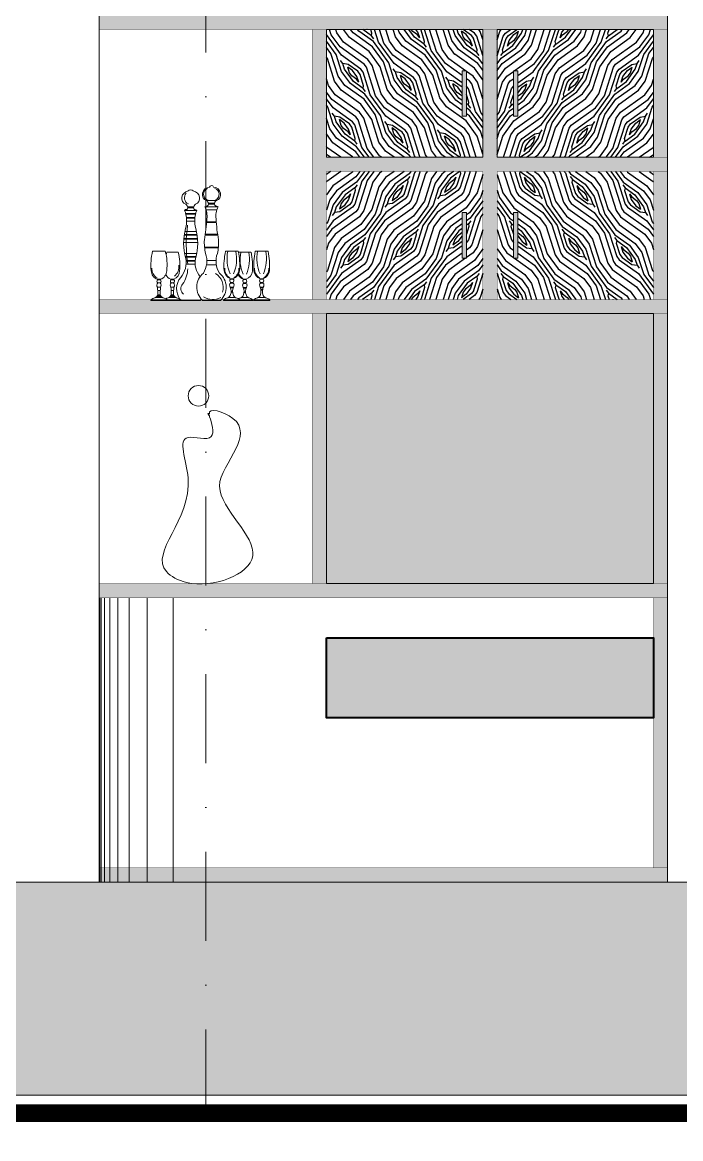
# Model space of a CAD drawing. Header units: millimetres. Extents: x 615730 to 2792744, y 139412 to 597571.
# Drawn here: x 1416297 to 1418150, y 290023 to 293165 of the extents above; entities that cross this region are included whole.
import ezdxf

# ---------------------------------------------------------------- set-up
doc = ezdxf.new("R2010")
doc.units = ezdxf.units.MM
doc.header["$MEASUREMENT"] = 0
doc.linetypes.add('DASHDOT', pattern=[1, 0.5, -0.25, 0, -0.25])
doc.layers.get('0').update_dxf_attribs({"lineweight": 5})
for name, color, linetype, lineweight in [('5-020', 5, 'Continuous', 15), ('HATCH', 42, 'Continuous', 5), ('NETNGOAITUONG', 1, 'Continuous', 40), ('NKT', 8, 'Continuous', 0), ('thay', 7, 'Continuous', 15), ('TIM TRUC', 149, 'DASHDOT', 9), ('vat dung', 147, 'Continuous', 9), ('VLIEU', 250, 'Continuous', 9)]:
    doc.layers.add(name, color=color, linetype=linetype, lineweight=lineweight)
doc.layers.add('H', color=252, linetype='Continuous')
doc.layers.add('noi that', color=29, linetype='Continuous')

# ---------------------------------------------------------------- blocks, each defined once
blk = doc.blocks.new('t')
at = {"layer": 'VLIEU', "ltscale": 10}
h = blk.add_hatch(color=254, dxfattribs=at)
h.set_gradient(color1=(227, 225, 222), color2=(194, 190, 183), one_color=1, tint=0.74)
h.paths.add_polyline_path([(680996.6, 290123.3), (681436.5, 290123.3), (681436.5, 289763.3), (681476.5, 289763.3), (681476.5, 290123.3), (681956.4, 290123.3), (681956.4, 290163.3), (681476.5, 290163.3), (681476.5, 290523.3), (681436.5, 290523.3), (681436.5, 290163.3), (680996.6, 290163.3), (680996.6, 290523.3), (680956.6, 290523.3), (680956.6, 289763.3), (680996.6, 289763.3)])
at = {"layer": 'noi that', "ltscale": 10, "const_width": 1}
blk.add_lwpolyline([(680996.6, 290123.3), (681436.5, 290123.3), (681436.5, 289763.3), (681476.5, 289763.3), (681476.5, 290123.3), (681956.4, 290123.3), (681956.4, 290163.3), (681476.5, 290163.3), (681476.5, 290523.3), (681436.5, 290523.3), (681436.5, 290163.3), (680996.6, 290163.3), (680996.6, 290523.3), (680956.6, 290523.3), (680956.6, 289763.3), (680996.6, 289763.3)], close=True, dxfattribs=at)
blk = doc.blocks.new('A$C094E23C0')
for p, q in [((95.2, 253.8), (129.5, 253.8)), ((103.9, 264.1), (120.8, 264.1)), ((104.5, 261.1), (120.3, 261.1)), ((152.5, 263.6), (189.4, 263.6)), ((155.7, 255.8), (186.3, 255.8)), ((157, 281.3), (184.9, 281.3)), ((162.3, 274.2), (179.6, 274.2)), ((163, 271.1), (179, 271.1)), ((98.2, 244.8), (126.5, 244.8)), ((98.7, 243), (126.1, 243)), ((100.4, 233.9), (124.4, 233.9)), ((100.6, 232.1), (124.2, 232.1)), ((101, 223.1), (123.8, 223.1)), ((157.6, 221.9), (184.3, 221.9)), ((96.1, 194.5), (128.7, 194.5)), ((157.4, 219.5), (184.5, 219.5)), ((92.6, 163.8), (132.2, 163.8)), ((92.9, 172.8), (131.9, 172.8)), ((93.1, 174.6), (131.7, 174.6)), ((94.1, 183.7), (130.7, 183.7)), ((94.4, 185.5), (130.4, 185.5)), ((153.3, 184.3), (188.6, 184.3)), ((153.7, 186.7), (188.2, 186.7)), ((5.4, 138.7), (41.1, 138.7)), ((45, 136), (77, 136)), ((95.6, 132.7), (129.2, 132.7)), ((151.4, 150.6), (190.5, 150.6)), ((151.7, 148.2), (190.3, 148.2)), ((210.4, 138.7), (246.1, 138.7)), ((247.2, 135.9), (282.1, 135.9)), ((294.3, 138.7), (330, 138.7)), ((97.8, 123.7), (127, 123.7)), ((98.3, 121.9), (126.5, 121.9)), ((99.8, 102), (125, 102)), ((99.9, 112.9), (124.9, 112.9)), ((100, 111), (124.8, 111)), ((157.1, 100.7), (184.8, 100.7)), ((158, 112.7), (184, 112.7)), ((18.8, 37.4), (27.7, 37.4)), ((19, 58.7), (27.5, 58.7)), ((19.9, 49.5), (26.6, 49.5)), ((56.5, 37.4), (65.4, 37.4)), ((56.7, 58.7), (65.2, 58.7)), ((57.7, 49.5), (64.3, 49.5)), ((223.8, 37.4), (232.7, 37.4)), ((224.3, 61.3), (232.3, 61.3)), ((224.3, 60.1), (232.3, 60.1)), ((224.5, 35.6), (232, 35.6)), ((224.9, 51), (231.6, 51)), ((224.9, 49.2), (231.6, 49.2)), ((231.6, 51), (231.6, 49.2)), ((260.3, 36.6), (269.1, 36.6)), ((260.8, 60.1), (268.6, 60.1)), ((260.8, 58.9), (268.6, 58.9)), ((261, 34.9), (268.4, 34.9)), ((261.4, 50), (268, 50)), ((261.4, 48.2), (268, 48.2)), ((268, 50), (268, 48.2)), ((307.8, 37.4), (316.7, 37.4)), ((308.2, 61.3), (316.2, 61.3)), ((308.2, 60.1), (316.2, 60.1)), ((308.4, 35.6), (316, 35.6)), ((308.9, 51), (315.6, 51)), ((308.9, 49.2), (315.6, 49.2)), ((315.6, 51), (315.6, 49.2)), ((0, 2.1), (46.6, 2.1)), ((14.1, 9), (32.5, 9)), ((15.8, 10.2), (30.7, 10.2)), ((17.1, 11.4), (29.5, 11.4)), ((18, 12.6), (28.5, 12.6)), ((19.1, 14.6), (27.5, 14.6)), ((19.7, 16.5), (26.9, 16.5)), ((19.8, 28.1), (26.8, 28.1)), ((37.7, 2.1), (84.3, 2.1)), ((51.8, 9), (70.2, 9)), ((53.6, 10.2), (68.4, 10.2)), ((54.8, 11.4), (67.2, 11.4)), ((55.7, 12.6), (66.2, 12.6)), ((56.8, 14.6), (65.2, 14.6)), ((57.4, 16.5), (64.6, 16.5)), ((57.5, 28.1), (64.5, 28.1)), ((205, 2.1), (251.6, 2.1)), ((219.1, 9), (237.5, 9)), ((226, 23.5), (230.5, 23.5)), ((226.1, 25.3), (230.4, 25.3)), ((241.9, 2.1), (287.5, 2.1)), ((262.5, 23), (266.9, 23)), ((262.6, 24.8), (266.8, 24.8)), ((288.9, 2.1), (335.5, 2.1)), ((303, 9), (321.4, 9)), ((310, 31.1), (314.4, 31.1)), ((310, 29.3), (314.5, 29.3)), ((46.6, 0), (0, 0)), ((84.3, 0), (37.7, 0)), ((85.2, 0), (139.6, 0)), ((146, 0), (195.9, 0)), ((251.6, 0), (205, 0)), ((287.5, 0), (241.9, 0)), ((335.5, 0), (288.9, 0))]:
    blk.add_line(p, q)
for points in [[(195.9, 0, 0.456368), (193.6, 77.1, -0.224849), (187.5, 132.7, 0.072571), (190.9, 170.8, -0.031452), (183.8, 230.1, -0.14363), (189.4, 263.6, 0.182415), (182.1, 266.5, -0.256649), (179, 271.1, -0.225738), (184.9, 281.3, 0.361327), (196.3, 301.9, 0.345271), (176.3, 319.4, 0.808455), (165.6, 319.2, 0.350514), (145.6, 301.9, 0.361327), (157, 281.3, -0.225738), (163, 271.1, -0.256649), (159.8, 266.5, 0.182415), (152.5, 263.6, -0.14363), (158.2, 230.1, -0.031452), (151, 170.8, 0.072571), (154.4, 132.7, -0.224849), (148.3, 77.1, 0.456368), (146, 0)], [(82.3, 3.7, -0.339848), (84.3, 65.1, 0.218454), (99.2, 118.8, -0.146481), (98.3, 202.9, 0.162123), (95.2, 253.8, -0.205216), (101.4, 256.6, 0.256649), (104.5, 261.1, 0.225738), (98.7, 271.1, -0.361327), (87.5, 291.3, -0.306366), (105.1, 308.6, -0.373961), (119.7, 308.6, -0.306366), (137.3, 291.3, -0.361327), (126.1, 271.1, 0.225738), (120.3, 261.1, 0.256649), (123.4, 256.6, -0.205216), (129.5, 253.8, 0.162123), (126.5, 202.9, -0.146481), (125.6, 118.8, 0.208794), (138.9, 67, 0.208794)], [(5.4, 138.7, 0.094397), (1.4, 84, 0.3154), (19, 59.8), (19, 58.7, 0.428619), (19.9, 49.5, 0.319643), (18.8, 37.4, -0.05254), (19.8, 17, -0.28578), (11.8, 8, 0.11892), (0, 2.1), (0, 0)], [(41.1, 138.7, -0.096138), (45.1, 84, -0.3154), (27.5, 59.8), (27.5, 58.7, -0.428619), (26.6, 49.5, -0.319643), (27.7, 37.4, 0.05254), (26.8, 17, 0.28578), (34.8, 8, -0.11892), (46.6, 2.1), (46.6, 0)], [(45, 136, 0.013036), (43.3, 129.4, 0.013036)], [(77, 136, -0.101023), (81.1, 84, -0.326423), (65.2, 59.8), (65.2, 58.7, -0.428619), (64.3, 49.5, -0.319643), (65.4, 37.4, 0.05254), (64.5, 17, 0.28578), (72.5, 8, -0.11892), (84.3, 2.1), (84.3, 0)], [(210.4, 138.7, 0.069216), (206.4, 84, 0.272497), (224.3, 61.3), (224.3, 60.1, 0.457952), (224.9, 51), (224.9, 49.2, 0.341967), (222, 44.6, 0.067656), (223.8, 37.4, -0.173864), (224.8, 17, -0.28578), (216.8, 8, 0.11892), (205, 2.1), (205, 0)], [(246.2, 138.7, -0.069216), (250.1, 84, -0.266065), (232.3, 61.3), (232.3, 60.1, -0.432066), (231.6, 51), (231.6, 49.2, -0.341967), (234.6, 44.6, -0.067656), (232.7, 37.4, 0.173864), (231.8, 17, 0.28578), (239.7, 8, -0.11892), (251.6, 2.1), (251.6, 0)], [(247.2, 135.9, 0.001383), (246.9, 134.9, 0.001383)], [(282.2, 135.9, -0.069216), (286.1, 82.3, -0.266065), (268.6, 60.1), (268.6, 58.9, -0.432066), (268, 50), (268, 48.2, -0.341967), (270.9, 43.7, -0.067656), (269.1, 36.6, 0.173864), (268.1, 16.6, 0.28578), (275.9, 7.9, -0.11892), (287.5, 2.1), (287.5, 0)], [(294.3, 138.7, 0.069216), (290.4, 84, 0.272497), (308.2, 61.3), (308.2, 60.1, 0.457952), (308.9, 51), (308.9, 49.2, 0.341967), (305.9, 44.6, 0.067656), (307.8, 37.4, -0.173864), (308.7, 17, -0.28578), (300.7, 8, 0.11892), (288.9, 2.1), (288.9, 0)], [(330.1, 138.7, -0.069216), (334.1, 84, -0.266065), (316.2, 61.3), (316.2, 60.1, -0.432066), (315.6, 51), (315.6, 49.2, -0.341967), (318.5, 44.6, -0.067656), (316.7, 37.4, 0.173864), (315.7, 17, 0.28578), (323.7, 8, -0.11892), (335.5, 2.1), (335.5, 0)], [(42.7, 73.5, 0.20894), (56.7, 59.8), (56.7, 58.7, 0.428619), (57.7, 49.5, 0.319643), (56.5, 37.4, -0.05254), (57.5, 17, -0.28578), (49.5, 8, 0.070643), (42.1, 5.2, 0.070643)], [(92.3, 17.6, -0.419863), (89.8, 46.3, 0.140993), (104.4, 89.7, 0.140993)], [(246.2, 73.2, 0.181384), (260.8, 60.1), (260.8, 58.9, 0.457952), (261.4, 50), (261.4, 48.2, 0.341967), (258.5, 43.7, 0.067656), (260.3, 36.6, -0.173864), (261.3, 16.6, -0.28578), (253.5, 7.9, 0.064957), (246.8, 5.4, 0.064957)], [(85.2, 0, -0.007167), (84.3, 1.1, -0.007167)], [(142.4, 3.6, -0.022936), (139.6, 0)]]:
    blk.add_lwpolyline(points, format="xyb")
blk.add_lwpolyline([(255.7, 8.8), (273.7, 8.8)])
for centre, radius, start, end in [((166.5, 299.1), 17.6, 111.7151, 253.4953), ((174.9, 299.1), 17.5, 298.559, 70.5257), ((113.8, 289.2), 19, 137.1182, 245.524), ((454.6, 158.7), 354.7, 171.3414, 189.1968), ((318.5, 117.5), 103.8, 168.2414, 203.7644), ((137.9, 117.5), 103.8, 336.2356, 11.7586), ((353.1, 115.2), 101.7, 168.2414, 203.7644), ((176.2, 115.2), 101.7, 336.2356, 11.7586), ((402.5, 117.5), 103.8, 168.2414, 203.7644), ((221.9, 117.5), 103.8, 336.2356, 11.7586), ((48.4, 93.7), 30.9, 305.8239, 11.2108), ((32.7, 89.1), 29.4, 175.4135, 239.9261), ((155.9, 36.8), 47.8, 344.3283, 55.8521), ((237.7, 89.1), 29.4, 175.4135, 239.9261), ((218.8, 89.1), 29.4, 300.0739, 4.5865), ((273.9, 87.4), 28.9, 203.9614, 239.9261), ((321.6, 89.1), 29.4, 175.4135, 239.9261), ((302.7, 89.1), 29.4, 300.0739, 4.5865), ((23.3, 165.8), 106, 267.7017, 272.2983), ((61, 165.8), 106, 267.7017, 272.2983), ((174.2, 51.7), 48.6, 238.5644, 297.8218)]:
    blk.add_arc(centre, radius, start, end)

msp = doc.modelspace()

# ---------------------------------------------------------------- hatches: boundary and pattern name
at = {"layer": 'H', "ltscale": 10}
h = msp.add_hatch(color=253, dxfattribs=at)
h.set_gradient(color1=(173, 167, 159), color2=(173, 167, 159), one_color=1, tint=0.65)
h.paths.add_polyline_path([(1417153, 292345), (1418072.8, 292345), (1418072.8, 291585), (1417153, 291585)])
h = msp.add_hatch(color=253, dxfattribs=at)
h.set_gradient(color1=(173, 167, 159), color2=(173, 167, 159), one_color=1, tint=0.65)
h.paths.add_polyline_path([(1417153, 291432.6), (1417153, 291207.7), (1418072.8, 291207.7), (1418072.8, 291432.6)])
at = {"layer": 'noi that', "ltscale": 10}
h = msp.add_hatch(dxfattribs=at)
h.set_pattern_fill('WOODFACE', color=256, scale=150, angle=81, style=0, pattern_type=2)
h.set_pattern_definition([(81, (736153.67, 2652.49), (-124.68808, 171.61842), [7.5, -142.5]), (171, (736111.2, 2719.97), (-171.61842, -124.68808), [15, -135]), (126, (736121.33, 2687.99), (-148.153251, 23.46517), [10.605, -31.815, 10.605, -21.21, 74.25, -63.647034]), (126, (736159.91, 2643.91), (-148.153251, 23.46517), [10.6065, -21.213, 10.6065, -169.706034]), (126, (736153.31, 2698.11), (-148.153251, 23.46517), [10.6065, -201.525534]), (126, (736163.06, 2711.75), (-148.153251, 23.46517), [10.6065, -201.525534]), (126, (736144.73, 2691.88), (-148.153251, 23.46517), [10.6065, -201.525534]), (126, (736136.14, 2685.64), (-148.153251, 23.46517), [21.213, -190.919034]), (126, (736030.9, 2740.28), (-148.153251, 23.46517), [21.213, -190.919034]), (126, (736126.39, 2672), (-148.153251, 23.46517), [42.426, -169.706034]), (126, (736117.81, 2665.77), (-148.153251, 23.46517), [42.426, -169.706034]), (126, (736088.62, 2769.1), (-148.153251, 23.46517), [42.426, -169.706034]), (126, (736101.82, 2660.7), (-148.153251, 23.46517), [31.8198, -180.312234]), (126, (736074.9, 2634.59), (-148.153251, 23.46517), [31.8198, -180.312234]), (126, (736092.07, 2647.06), (-148.153251, 23.46517), [31.8198, -180.312234]), (126, (736062.87, 2750.4), (-148.153251, 23.46517), [53.03301, -159.099024]), (126, (736053.12, 2736.76), (-148.153251, 23.46517), [53.03301, -159.099024]), (126, (736092.5, 2745.71), (-148.153251, 23.46517), [74.246212, -137.885822]), (107.565051, (736141.206, 2669.654), (23.46517, 148.153251), [16.77051, -318.639687]), (107.565051, (736101.45, 2706.324), (23.46517, 148.153251), [16.77051, -318.639687]), (107.565051, (736115.095, 2696.57), (23.46517, 148.153251), [16.77051, -318.639687]), (107.565051, (736154.85, 2659.9), (23.46517, 148.153251), [33.54102, -301.869177]), (107.565051, (736092.87, 2700.09), (23.46517, 148.153251), [50.31153, -285.098667]), (107.565051, (736083.12, 2686.45), (23.46517, 148.153251), [67.08204, -268.328157]), (107.565051, (736073.364, 2672.805), (23.46517, 148.153251), [67.08204, -268.328157]), (107.565051, (736025.4, 2657.62), (23.46517, 148.153251), [67.08204, -268.328157]), (107.565051, (736040.21, 2655.275), (23.46517, 148.153251), [83.85255, -251.557647]), (107.565051, (736056.2, 2660.336), (23.46517, 148.153251), [83.85255, -251.557647]), (144.434949, (736123.676, 2702.804), (-148.153251, 23.46517), [16.77051, -318.639687]), (144.434949, (736134.97, 2678.234), (-148.153251, 23.46517), [16.77051, -318.639687]), (144.434949, (736153.675, 2652.49), (-148.153251, 23.46517), [33.54102, -301.869177]), (144.434949, (736138.49, 2700.46), (-148.153251, 23.46517), [33.54102, -301.869177]), (144.434949, (736158.736, 2636.5), (-148.153251, 23.46517), [50.31153, -285.098667]), (144.434949, (736156.39, 2621.69), (-148.153251, 23.46517), [67.08204, -268.328157]), (144.434949, (736170.1, 2756.2), (-148.153251, 23.46517), [67.08204, -268.328157]), (144.434949, (736147.07, 2706.69), (-148.153251, 23.46517), [67.08204, -268.328157]), (144.434949, (736166.58, 2733.976), (-148.153251, 23.46517), [83.85255, -251.557647]), (144.434949, (736156.826, 2720.334), (-148.153251, 23.46517), [83.85255, -251.557647])])
h.paths.add_polyline_path([(1417153, 293145), (1417592.9, 293145), (1417592.9, 292785), (1417153, 292785)])
h.paths.add_polyline_path([(1417546.9, 293028.6), (1417534.6, 293028.6), (1417534.6, 292900.7), (1417546.9, 292900.7)], flags=16)
h = msp.add_hatch(dxfattribs=at)
h.set_pattern_fill('WOODFACE', color=256, scale=150, angle=81, style=0, pattern_type=2)
h.set_pattern_definition([(99, (2099072.15, 2652.49), (124.68808, 171.61842), [7.5, -142.5]), (9, (2099114.62, 2719.97), (171.61842, -124.68808), [15, -135]), (54, (2099104.5, 2687.99), (148.153251, 23.46517), [10.605, -31.815, 10.605, -21.21, 74.25, -63.647034]), (54, (2099065.92, 2643.91), (148.153251, 23.46517), [10.6065, -21.213, 10.6065, -169.706034]), (54, (2099072.52, 2698.11), (148.153251, 23.46517), [10.6065, -201.525534]), (54, (2099062.77, 2711.75), (148.153251, 23.46517), [10.6065, -201.525534]), (54, (2099081.1, 2691.88), (148.153251, 23.46517), [10.6065, -201.525534]), (54, (2099089.68, 2685.64), (148.153251, 23.46517), [21.213, -190.919034]), (54, (2099194.93, 2740.28), (148.153251, 23.46517), [21.213, -190.919034]), (54, (2099099.44, 2672), (148.153251, 23.46517), [42.426, -169.706034]), (54, (2099108.02, 2665.77), (148.153251, 23.46517), [42.426, -169.706034]), (54, (2099137.21, 2769.1), (148.153251, 23.46517), [42.426, -169.706034]), (54, (2099124.01, 2660.7), (148.153251, 23.46517), [31.8198, -180.312234]), (54, (2099150.92, 2634.59), (148.153251, 23.46517), [31.8198, -180.312234]), (54, (2099133.76, 2647.06), (148.153251, 23.46517), [31.8198, -180.312234]), (54, (2099162.95, 2750.4), (148.153251, 23.46517), [53.03301, -159.099024]), (54, (2099172.71, 2736.76), (148.153251, 23.46517), [53.03301, -159.099024]), (54, (2099133.32, 2745.71), (148.153251, 23.46517), [74.246212, -137.885822]), (72.434949, (2099084.62, 2669.654), (-23.46517, 148.153251), [16.77051, -318.639687]), (72.434949, (2099124.374, 2706.324), (-23.46517, 148.153251), [16.77051, -318.639687]), (72.434949, (2099110.73, 2696.57), (-23.46517, 148.153251), [16.77051, -318.639687]), (72.434949, (2099070.98, 2659.9), (-23.46517, 148.153251), [33.54102, -301.869177]), (72.434949, (2099132.955, 2700.09), (-23.46517, 148.153251), [50.31153, -285.098667]), (72.434949, (2099142.71, 2686.45), (-23.46517, 148.153251), [67.08204, -268.328157]), (72.434949, (2099152.46, 2672.805), (-23.46517, 148.153251), [67.08204, -268.328157]), (72.434949, (2099200.43, 2657.62), (-23.46517, 148.153251), [67.08204, -268.328157]), (72.434949, (2099185.61, 2655.275), (-23.46517, 148.153251), [83.85255, -251.557647]), (72.434949, (2099169.625, 2660.336), (-23.46517, 148.153251), [83.85255, -251.557647]), (35.565051, (2099102.15, 2702.804), (148.153251, 23.46517), [16.77051, -318.639687]), (35.565051, (2099090.855, 2678.234), (148.153251, 23.46517), [16.77051, -318.639687]), (35.565051, (2099072.15, 2652.49), (148.153251, 23.46517), [33.54102, -301.869177]), (35.565051, (2099087.335, 2700.46), (148.153251, 23.46517), [33.54102, -301.869177]), (35.565051, (2099067.09, 2636.5), (148.153251, 23.46517), [50.31153, -285.098667]), (35.565051, (2099069.44, 2621.69), (148.153251, 23.46517), [67.08204, -268.328157]), (35.565051, (2099055.726, 2756.2), (148.153251, 23.46517), [67.08204, -268.328157]), (35.565051, (2099078.754, 2706.69), (148.153251, 23.46517), [67.08204, -268.328157]), (35.565051, (2099059.246, 2733.976), (148.153251, 23.46517), [83.85255, -251.557647]), (35.565051, (2099069, 2720.334), (148.153251, 23.46517), [83.85255, -251.557647])])
h.paths.add_polyline_path([(1418072.8, 293145), (1417632.9, 293145), (1417632.9, 292785), (1418072.8, 292785)])
h.paths.add_polyline_path([(1417679, 293028.6), (1417691.2, 293028.6), (1417691.2, 292900.7), (1417679, 292900.7)], flags=16)
h = msp.add_hatch(dxfattribs=at)
h.set_pattern_fill('WOODFACE', color=256, scale=150, angle=81, style=0, pattern_type=2)
h.set_pattern_definition([(279, (736153.67, 582877.41), (-124.68808, -171.61842), [7.5, -142.5]), (189, (736111.2, 582809.94), (-171.61842, 124.68808), [15, -135]), (234, (736121.33, 582841.92), (-148.153251, -23.46517), [10.605, -31.815, 10.605, -21.21, 74.25, -63.647034]), (234, (736159.91, 582885.99), (-148.153251, -23.46517), [10.6065, -21.213, 10.6065, -169.706034]), (234, (736153.31, 582831.79), (-148.153251, -23.46517), [10.6065, -201.525534]), (234, (736163.06, 582818.15), (-148.153251, -23.46517), [10.6065, -201.525534]), (234, (736144.73, 582838.03), (-148.153251, -23.46517), [10.6065, -201.525534]), (234, (736136.14, 582844.26), (-148.153251, -23.46517), [21.213, -190.919034]), (234, (736030.9, 582789.63), (-148.153251, -23.46517), [21.213, -190.919034]), (234, (736126.39, 582857.9), (-148.153251, -23.46517), [42.426, -169.706034]), (234, (736117.81, 582864.14), (-148.153251, -23.46517), [42.426, -169.706034]), (234, (736088.62, 582760.8), (-148.153251, -23.46517), [42.426, -169.706034]), (234, (736101.82, 582869.2), (-148.153251, -23.46517), [31.8198, -180.312234]), (234, (736074.9, 582895.31), (-148.153251, -23.46517), [31.8198, -180.312234]), (234, (736092.07, 582882.84), (-148.153251, -23.46517), [31.8198, -180.312234]), (234, (736062.87, 582779.5), (-148.153251, -23.46517), [53.03301, -159.099024]), (234, (736053.12, 582793.15), (-148.153251, -23.46517), [53.03301, -159.099024]), (234, (736092.5, 582784.2), (-148.153251, -23.46517), [74.246212, -137.885822]), (252.434949, (736141.206, 582860.25), (23.46517, -148.153251), [16.77051, -318.639687]), (252.434949, (736101.45, 582823.58), (23.46517, -148.153251), [16.77051, -318.639687]), (252.434949, (736115.095, 582833.335), (23.46517, -148.153251), [16.77051, -318.639687]), (252.434949, (736154.85, 582870.005), (23.46517, -148.153251), [33.54102, -301.869177]), (252.434949, (736092.87, 582829.815), (23.46517, -148.153251), [50.31153, -285.098667]), (252.434949, (736083.12, 582843.46), (23.46517, -148.153251), [67.08204, -268.328157]), (252.434949, (736073.364, 582857.1), (23.46517, -148.153251), [67.08204, -268.328157]), (252.434949, (736025.4, 582872.28), (23.46517, -148.153251), [67.08204, -268.328157]), (252.434949, (736040.21, 582874.63), (23.46517, -148.153251), [83.85255, -251.557647]), (252.434949, (736056.2, 582869.57), (23.46517, -148.153251), [83.85255, -251.557647]), (215.565051, (736123.676, 582827.1), (-148.153251, -23.46517), [16.77051, -318.639687]), (215.565051, (736134.97, 582851.67), (-148.153251, -23.46517), [16.77051, -318.639687]), (215.565051, (736153.675, 582877.41), (-148.153251, -23.46517), [33.54102, -301.869177]), (215.565051, (736138.49, 582829.45), (-148.153251, -23.46517), [33.54102, -301.869177]), (215.565051, (736158.736, 582893.4), (-148.153251, -23.46517), [50.31153, -285.098667]), (215.565051, (736156.39, 582908.22), (-148.153251, -23.46517), [67.08204, -268.328157]), (215.565051, (736170.1, 582773.706), (-148.153251, -23.46517), [67.08204, -268.328157]), (215.565051, (736147.07, 582823.21), (-148.153251, -23.46517), [67.08204, -268.328157]), (215.565051, (736166.58, 582795.93), (-148.153251, -23.46517), [83.85255, -251.557647]), (215.565051, (736156.826, 582809.57), (-148.153251, -23.46517), [83.85255, -251.557647])])
h.paths.add_polyline_path([(1417153, 292385), (1417592.9, 292385), (1417592.9, 292745), (1417153, 292745)])
h.paths.add_polyline_path([(1417546.9, 292501.3), (1417534.6, 292501.3), (1417534.6, 292629.2), (1417546.9, 292629.2)], flags=16)
h = msp.add_hatch(dxfattribs=at)
h.set_pattern_fill('WOODFACE', color=256, scale=150, angle=81, style=0, pattern_type=2)
h.set_pattern_definition([(261, (2099072.15, 582877.41), (124.68808, -171.61842), [7.5, -142.5]), (351, (2099114.62, 582809.94), (171.61842, 124.68808), [15, -135]), (306, (2099104.5, 582841.92), (148.153251, -23.46517), [10.605, -31.815, 10.605, -21.21, 74.25, -63.647034]), (306, (2099065.92, 582885.99), (148.153251, -23.46517), [10.6065, -21.213, 10.6065, -169.706034]), (306, (2099072.52, 582831.79), (148.153251, -23.46517), [10.6065, -201.525534]), (306, (2099062.77, 582818.15), (148.153251, -23.46517), [10.6065, -201.525534]), (306, (2099081.1, 582838.03), (148.153251, -23.46517), [10.6065, -201.525534]), (306, (2099089.68, 582844.26), (148.153251, -23.46517), [21.213, -190.919034]), (306, (2099194.93, 582789.63), (148.153251, -23.46517), [21.213, -190.919034]), (306, (2099099.44, 582857.9), (148.153251, -23.46517), [42.426, -169.706034]), (306, (2099108.02, 582864.14), (148.153251, -23.46517), [42.426, -169.706034]), (306, (2099137.21, 582760.8), (148.153251, -23.46517), [42.426, -169.706034]), (306, (2099124.01, 582869.2), (148.153251, -23.46517), [31.8198, -180.312234]), (306, (2099150.92, 582895.31), (148.153251, -23.46517), [31.8198, -180.312234]), (306, (2099133.76, 582882.84), (148.153251, -23.46517), [31.8198, -180.312234]), (306, (2099162.95, 582779.5), (148.153251, -23.46517), [53.03301, -159.099024]), (306, (2099172.71, 582793.15), (148.153251, -23.46517), [53.03301, -159.099024]), (306, (2099133.32, 582784.2), (148.153251, -23.46517), [74.246212, -137.885822]), (287.565051, (2099084.62, 582860.25), (-23.46517, -148.153251), [16.77051, -318.639687]), (287.565051, (2099124.374, 582823.58), (-23.46517, -148.153251), [16.77051, -318.639687]), (287.565051, (2099110.73, 582833.335), (-23.46517, -148.153251), [16.77051, -318.639687]), (287.565051, (2099070.98, 582870.005), (-23.46517, -148.153251), [33.54102, -301.869177]), (287.565051, (2099132.955, 582829.815), (-23.46517, -148.153251), [50.31153, -285.098667]), (287.565051, (2099142.71, 582843.46), (-23.46517, -148.153251), [67.08204, -268.328157]), (287.565051, (2099152.46, 582857.1), (-23.46517, -148.153251), [67.08204, -268.328157]), (287.565051, (2099200.43, 582872.28), (-23.46517, -148.153251), [67.08204, -268.328157]), (287.565051, (2099185.61, 582874.63), (-23.46517, -148.153251), [83.85255, -251.557647]), (287.565051, (2099169.625, 582869.57), (-23.46517, -148.153251), [83.85255, -251.557647]), (324.434949, (2099102.15, 582827.1), (148.153251, -23.46517), [16.77051, -318.639687]), (324.434949, (2099090.855, 582851.67), (148.153251, -23.46517), [16.77051, -318.639687]), (324.434949, (2099072.15, 582877.41), (148.153251, -23.46517), [33.54102, -301.869177]), (324.434949, (2099087.335, 582829.45), (148.153251, -23.46517), [33.54102, -301.869177]), (324.434949, (2099067.09, 582893.4), (148.153251, -23.46517), [50.31153, -285.098667]), (324.434949, (2099069.44, 582908.22), (148.153251, -23.46517), [67.08204, -268.328157]), (324.434949, (2099055.726, 582773.706), (148.153251, -23.46517), [67.08204, -268.328157]), (324.434949, (2099078.754, 582823.21), (148.153251, -23.46517), [67.08204, -268.328157]), (324.434949, (2099059.246, 582795.93), (148.153251, -23.46517), [83.85255, -251.557647]), (324.434949, (2099069, 582809.57), (148.153251, -23.46517), [83.85255, -251.557647])])
h.paths.add_polyline_path([(1418072.8, 292385), (1417632.9, 292385), (1417632.9, 292745), (1418072.8, 292745)])
h.paths.add_polyline_path([(1417679, 292501.3), (1417691.2, 292501.3), (1417691.2, 292629.2), (1417679, 292629.2)], flags=16)
at = {"layer": 'VLIEU', "ltscale": 10}
h = msp.add_hatch(color=251, dxfattribs=at)
h.set_gradient(color1=(80, 75, 68), one_color=1, tint=1)
h.paths.add_polyline_path([(1418112.8, 293185), (1416513, 293185), (1416513, 293145), (1418112.8, 293145)])
h = msp.add_hatch(color=254, dxfattribs=at)
h.set_gradient(color1=(227, 225, 222), color2=(194, 190, 183), one_color=1, tint=0.74)
h.paths.add_polyline_path([(1418072.8, 293145), (1418112.8, 293145), (1418112.8, 292785), (1418072.8, 292785)])
h = msp.add_hatch(color=254, dxfattribs=at)
h.set_gradient(color1=(227, 225, 222), color2=(0, 0, 0), one_color=1, name='INVCYLINDER')
h.paths.add_polyline_path([(1417546.9, 293028.6), (1417534.6, 293028.6), (1417534.6, 292900.7), (1417546.9, 292900.7)])
h = msp.add_hatch(color=254, dxfattribs=at)
h.set_gradient(color1=(227, 225, 222), color2=(0, 0, 0), one_color=1, name='INVCYLINDER')
h.paths.add_polyline_path([(1417679, 293028.6), (1417691.2, 293028.6), (1417691.2, 292900.7), (1417679, 292900.7)])
h = msp.add_hatch(color=254, dxfattribs=at)
h.set_gradient(color1=(227, 225, 222), color2=(194, 190, 183), one_color=1, tint=0.74)
h.paths.add_polyline_path([(1418072.8, 292745), (1418112.8, 292745), (1418112.8, 292385), (1418072.8, 292385)])
h = msp.add_hatch(color=254, dxfattribs=at)
h.set_gradient(color1=(227, 225, 222), color2=(0, 0, 0), one_color=1, name='INVCYLINDER')
h.paths.add_polyline_path([(1417546.9, 292501.3), (1417534.6, 292501.3), (1417534.6, 292629.2), (1417546.9, 292629.2)])
h = msp.add_hatch(color=254, dxfattribs=at)
h.set_gradient(color1=(227, 225, 222), color2=(0, 0, 0), one_color=1, name='INVCYLINDER')
h.paths.add_polyline_path([(1417679, 292501.3), (1417691.2, 292501.3), (1417691.2, 292629.2), (1417679, 292629.2)])
h = msp.add_hatch(color=251, dxfattribs=at)
h.set_gradient(color1=(80, 75, 68), one_color=1, tint=1)
h.paths.add_polyline_path([(1418112.8, 292385), (1416513, 292385), (1416513, 292345), (1418112.8, 292345)])
h = msp.add_hatch(color=254, dxfattribs=at)
h.set_gradient(color1=(227, 225, 222), color2=(194, 190, 183), one_color=1, tint=0.74)
h.paths.add_polyline_path([(1417113, 292345), (1417153, 292345), (1417153, 291585), (1417113, 291585)])
h = msp.add_hatch(color=254, dxfattribs=at)
h.set_gradient(color1=(227, 225, 222), color2=(194, 190, 183), one_color=1, tint=0.74)
h.paths.add_polyline_path([(1418072.8, 292345), (1418112.8, 292345), (1418112.8, 291585), (1418072.8, 291585)])
h = msp.add_hatch(color=251, dxfattribs=at)
h.set_gradient(color1=(80, 75, 68), one_color=1, tint=1)
h.paths.add_polyline_path([(1416513, 291585), (1416513, 291545), (1418112.8, 291545), (1418112.8, 291585)])
h = msp.add_hatch(color=254, dxfattribs=at)
h.set_gradient(color1=(227, 225, 222), color2=(194, 190, 183), one_color=1, tint=0.74)
h.paths.add_polyline_path([(1418072.8, 291545), (1418112.8, 291545), (1418112.8, 290785), (1418072.8, 290785)])
h = msp.add_hatch(color=251, dxfattribs=at)
h.set_gradient(color1=(80, 75, 68), one_color=1, tint=1)
h.paths.add_polyline_path([(1418112.8, 290785), (1416513, 290785), (1416513, 290745), (1418112.8, 290745)])
h = msp.add_hatch(dxfattribs=at)
h.set_pattern_fill('AR-CONC', color=256, scale=50, style=0)
h.set_pattern_definition([(50, (736156.4, 2621.7), (358.63009, -31.37607), [37.5, -412.5]), (355, (736156.4, 2621.7), (-69.37567, 376.09607), [30, -330]), (100.4514, (736186.28, 2619.07), (289.25469, 344.71977), [31.8701, -350.57106]), (46.1842, (736156.4, 2721.7), (533.62052, -82.7595), [56.25, -618.75]), (96.6356, (736200.86, 2714.8), (467.33135, 487.05894), [47.80514, -525.8565]), (351.1842, (736156.4, 2721.7), (467.33097, 487.0593), [45, -495]), (21, (736206.4, 2696.7), (298.45353, -201.30945), [37.5, -412.5]), (326, (736206.4, 2696.7), (121.65767, 362.57502), [30, -330]), (71.4514, (736231.26, 2679.9), (420.11131, 161.26525), [31.8701, -350.57106]), (37.5, (736156.39, 2621.69), (6.079928, 166.446927), [0, -326, 0, -335, 0, -331.25]), (7.5, (736156.39, 2621.69), (131.53477, 197.205856), [0, -191, 0, -318.5, 0, -126.25]), (327.5, (736044.89, 2621.69), (266.911218, -11.277436), [0, -125, 0, -390, 0, -517.5]), (317.5, (735994.9, 2621.69), (291.593085, 50.05249), [0, -162.5, 0, -259, 0, -367.5])])
h.paths.add_polyline_path([(1403313.2, 290145), (1403313.2, 290295), (1403613.2, 290295), (1403613.2, 290445), (1403913.2, 290445), (1403913.2, 290595), (1411412.7, 290595), (1411412.7, 290745), (1423713, 290745), (1423713, 290145)])

# ---------------------------------------------------------------- linework, layer by layer
at = {"layer": '5-020', "color": 1}
for p, q in [((1411412.7, 290745), (1423713, 290745)), ((1400524.1, 290145), (1423921.1, 290145))]:
    msp.add_line(p, q, dxfattribs=at)
at = {"layer": 'HATCH'}
msp.add_line((1416513, 290745), (1416513, 295134.9), dxfattribs=at)
msp.add_lwpolyline([(1418112.8, 294644.9), (1418312.8, 294644.9), (1418312.8, 290745), (1418112.8, 290745)], close=True, dxfattribs=at)
at = {"layer": 'NETNGOAITUONG'}
msp.add_lwpolyline([(1417153, 291432.6), (1418072.8, 291432.6), (1418072.8, 291207.7), (1417153, 291207.7)], close=True, dxfattribs=at)
at = {"layer": 'NKT', "linetype": 'Continuous'}
msp.add_circle((1416792.8, 292113.7), 29, dxfattribs=at)
at = {"layer": 'NKT', "linetype": 'Continuous', "start_tangent": (-0.316398, 0.948627), "end_tangent": (-0.814593, -0.580033)}
msp.add_spline([(1416824.3, 292061.9), (1416889.7, 292050.2), (1416899, 291966.3), (1416852.3, 291859), (1416945.7, 291663), (1416759, 291588.4), (1416702.9, 291618.7), (1416763.6, 291882.3), (1416763.6, 291996.6), (1416829, 291998.9), (1416824.3, 292054.9), (1416822, 292059.6), (1416819.6, 292064.2), (1416824.3, 292061.9)], degree=3, dxfattribs=at)
at = {"layer": 'noi that', "ltscale": 10, "const_width": 1}
for points in [[(1416513, 293145), (1418112.8, 293145)], [(1416513, 292385), (1418112.8, 292385)], [(1416513, 292345), (1418112.8, 292345)], [(1416513, 291585), (1418112.8, 291585)], [(1416513, 291545), (1418112.8, 291545)], [(1416513, 290785), (1418112.8, 290785)], [(1416513, 290745), (1418112.8, 290745)]]:
    msp.add_lwpolyline(points, dxfattribs=at)
for points in [[(1418072.8, 293145), (1418112.8, 293145), (1418112.8, 292785), (1418072.8, 292785)], [(1418072.8, 292745), (1418112.8, 292745), (1418112.8, 292385), (1418072.8, 292385)], [(1417113, 292345), (1417153, 292345), (1417153, 291585), (1417113, 291585)], [(1418072.8, 292345), (1418112.8, 292345), (1418112.8, 291585), (1418072.8, 291585)], [(1418072.8, 291545), (1418112.8, 291545), (1418112.8, 290785), (1418072.8, 290785)]]:
    msp.add_lwpolyline(points, close=True, dxfattribs=at)
at = {"layer": 'thay', "ltscale": 10, "const_width": 50}
msp.add_lwpolyline([(1400534.5, 290094.4), (1423919.3, 290094.4)], dxfattribs=at)
at = {"layer": 'TIM TRUC', "ltscale": 500}
for p, q in [((1416813.2, 299831.5), (1416813.2, 287548.1)), ((1399509.6, 290745), (1424900.4, 290745)), ((1399509.6, 290145), (1424900.4, 290145))]:
    msp.add_line(p, q, dxfattribs=at)
at = {"layer": 'VLIEU', "ltscale": 10}
for p, q in [((1416514.9, 291545), (1416514.9, 290745)), ((1416519, 291545), (1416519, 290745)), ((1416528, 291545), (1416528, 290745)), ((1416543.5, 291545), (1416543.5, 290745)), ((1416566.3, 291545), (1416566.3, 290745)), ((1416597.8, 291545), (1416597.8, 290745)), ((1416648.4, 291545), (1416648.4, 290745)), ((1416721.4, 291545), (1416721.4, 290745))]:
    msp.add_line(p, q, dxfattribs=at)
at = {"layer": 'VLIEU', "ltscale": 10, "const_width": 1}
for points in [[(1417113, 293145), (1418112.8, 293145)], [(1417113, 292345), (1418112.8, 292345)], [(1417113, 290745), (1418112.8, 290745)]]:
    msp.add_lwpolyline(points, dxfattribs=at)
at = {"layer": 'VLIEU', "ltscale": 10}
for points in [[(1417153, 293145), (1417592.9, 293145), (1417592.9, 292785), (1417153, 292785)], [(1418072.8, 293145), (1417632.9, 293145), (1417632.9, 292785), (1418072.8, 292785)], [(1417546.9, 293028.6), (1417534.6, 293028.6), (1417534.6, 292900.7), (1417546.9, 292900.7)], [(1417679, 293028.6), (1417691.2, 293028.6), (1417691.2, 292900.7), (1417679, 292900.7)], [(1417546.9, 292501.3), (1417534.6, 292501.3), (1417534.6, 292629.2), (1417546.9, 292629.2)], [(1417679, 292501.3), (1417691.2, 292501.3), (1417691.2, 292629.2), (1417679, 292629.2)], [(1417153, 292345), (1418072.8, 292345), (1418072.8, 291585), (1417153, 291585)]]:
    msp.add_lwpolyline(points, close=True, dxfattribs=at)

# ---------------------------------------------------------------- block references
at = {"layer": 'vat dung'}
msp.add_blockref('A$C094E23C0', (1416658.5, 292381.8), dxfattribs=at)
at = {"layer": 'VLIEU'}
msp.add_blockref('t', (736156.4, 2621.7), dxfattribs=at)

doc.saveas('drawing.dxf')
